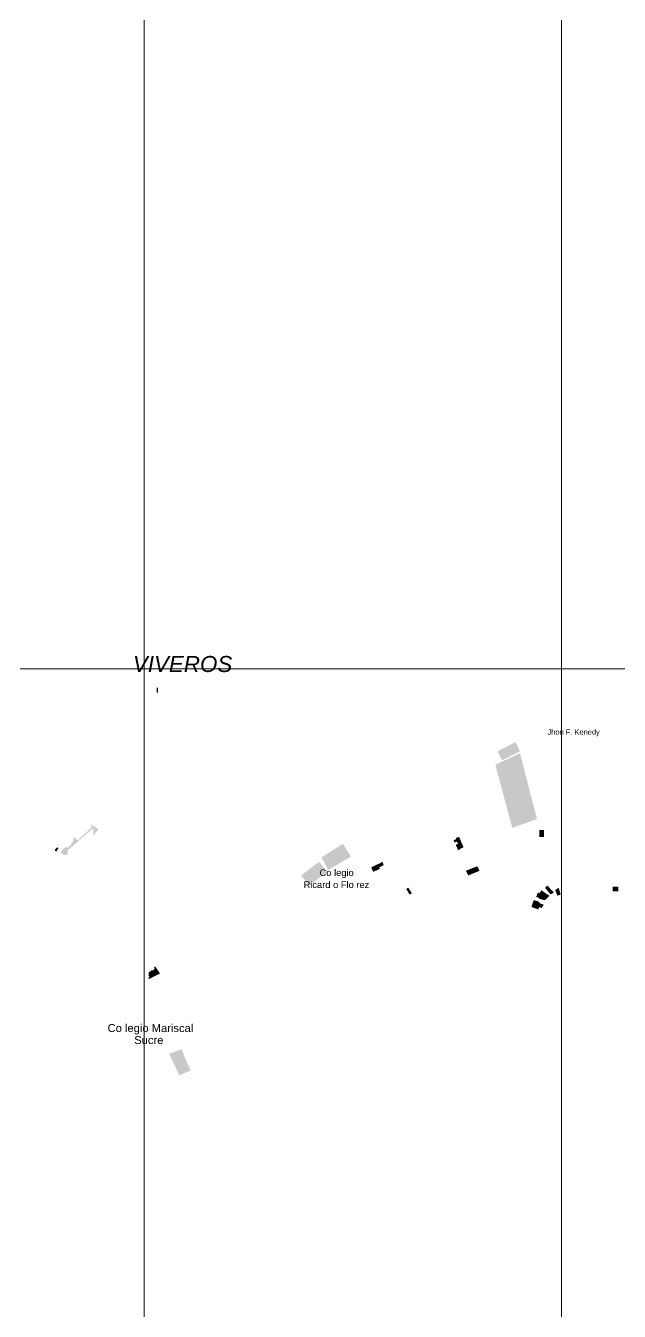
# Model space of a CAD drawing. Header units: millimetres. Extents: x -3588 to 75209, y -3737 to 38254.
# Drawn here: x 4905 to 5617, y 18323 to 19866 of the extents above; entities that cross this region are included whole.
import ezdxf

# ---------------------------------------------------------------- set-up
doc = ezdxf.new("R2010")
doc.units = ezdxf.units.MM
for name, color, linetype in [('H', 250, 'Continuous'), ('P', 253, 'Continuous'), ('T', 7, 'Continuous')]:
    doc.layers.add(name, color=color, linetype=linetype)

msp = doc.modelspace()

# ---------------------------------------------------------------- hatches: boundary and pattern name
at = {"layer": 'H', "linetype": 'Continuous'}
for points in [[(5468.474, 18979.311), (5498.113, 18992.866), (5518.437, 18914.096), (5488.798, 18903.373), (5468.474, 18979.311), (5468.474, 18979.311)], [(5476.668, 18984.672), (5471.018, 18995.395), (5492.751, 19006.405), (5498.113, 18995.395), (5476.668, 18984.672), (5476.668, 18984.672)], [(4953.586, 18870.918), (4950.77, 18870.918), (4948.225, 18872.326), (4946.817, 18874.855), (4952.178, 18880.232), (4956.131, 18880.232), (4961.78, 18887.001), (4961.78, 18889.818), (4962.9, 18892.651), (4967.141, 18888.41), (4984.634, 18904.782), (4982.105, 18906.19), (4983.225, 18907.326), (4989.995, 18903.373), (4991.419, 18901.965), (4991.419, 18900.557), (4989.995, 18899.42), (4986.042, 18893.771), (4986.042, 18903.373), (4954.995, 18876.279), (4954.995, 18873.446), (4954.995, 18872.326), (4953.586, 18870.918), (4953.586, 18870.918)], [(5521.27, 18892.363), (5526.919, 18892.363), (5526.919, 18900.829), (5521.27, 18900.829), (5521.27, 18892.363)], [(5267.771, 18853.122), (5259.865, 18868.085), (5285.551, 18884.457), (5294.865, 18869.493), (5293.745, 18868.085), (5267.771, 18853.122), (5267.771, 18853.122)], [(5430.369, 18880.232), (5427.824, 18879.096), (5423.599, 18876.279), (5422.463, 18880.232), (5421.055, 18881.64), (5421.055, 18883.049), (5423.599, 18884.457), (5422.463, 18887.001), (5419.646, 18885.865), (5418.238, 18888.41), (5421.055, 18889.818), (5421.055, 18891.242), (5425.008, 18892.651), (5427.824, 18885.865), (5430.369, 18880.232), (5430.369, 18880.232)], [(4942.576, 18880.232), (4943.984, 18879.096), (4941.455, 18874.855), (4940.031, 18876.279), (4940.031, 18877.687), (4942.576, 18880.232), (4942.576, 18880.232)], [(5244.902, 18834.205), (5235.316, 18846.352), (5257.049, 18862.724), (5266.651, 18850.593), (5244.902, 18834.205), (5244.902, 18834.205)], [(5334.395, 18858.771), (5328.745, 18855.954), (5330.154, 18854.53), (5324.792, 18852.001), (5321.976, 18850.593), (5319.431, 18855.954), (5324.792, 18858.771), (5327.625, 18859.907), (5332.986, 18862.724), (5334.395, 18858.771), (5334.395, 18858.771)], [(5436.018, 18846.352), (5433.186, 18852.001), (5446.741, 18857.363), (5449.573, 18852.001), (5436.018, 18846.352), (5436.018, 18846.352)], [(5365.442, 18823.483), (5361.489, 18830.268), (5364.034, 18831.677), (5368.275, 18824.891), (5365.442, 18823.483), (5365.442, 18823.483)], [(5521.27, 18824.891), (5522.678, 18824.891), (5530.872, 18819.258), (5528.04, 18816.713), (5521.27, 18818.121), (5521.27, 18819.258), (5517.317, 18820.666), (5519.862, 18826.027), (5521.27, 18824.891), (5521.27, 18824.891)], [(5525.223, 18827.436), (5533.401, 18822.074), (5530.872, 18819.258), (5522.678, 18824.891), (5521.27, 18824.891), (5524.087, 18828.844), (5525.223, 18827.436), (5525.223, 18827.436)], [(5528.04, 18831.677), (5530.872, 18834.205), (5538.762, 18826.027), (5534.809, 18823.483), (5528.04, 18831.677), (5528.04, 18831.677)], [(5540.186, 18828.844), (5544.411, 18831.677), (5546.956, 18823.483), (5543.003, 18822.074), (5540.186, 18828.844), (5540.186, 18828.844)], [(5609.338, 18827.436), (5616.108, 18827.436), (5616.108, 18833.085), (5609.338, 18833.085), (5609.338, 18827.436)], [(5513.076, 18812.472), (5521.27, 18808.519), (5519.862, 18805.703), (5511.668, 18808.519), (5513.076, 18812.472), (5513.076, 18812.472)], [(5522.678, 18812.472), (5526.631, 18811.352), (5524.087, 18807.111), (5521.27, 18808.519), (5513.076, 18812.472), (5514.484, 18816.713), (5519.862, 18815.305), (5522.678, 18812.472), (5522.678, 18812.472)], [(5059.163, 18736.823), (5060.571, 18736.823), (5065.932, 18728.645), (5052.393, 18721.859), (5052.393, 18723.267), (5052.393, 18724.404), (5053.802, 18724.404), (5052.393, 18725.812), (5052.393, 18727.22), (5052.393, 18730.053), (5053.802, 18731.173), (5055.21, 18731.173), (5055.21, 18732.582), (5056.618, 18732.582), (5057.754, 18732.582), (5059.163, 18734.006), (5059.163, 18735.414), (5059.163, 18736.823), (5059.163, 18736.823)], [(5089.09, 18606.696), (5076.943, 18632.382), (5091.618, 18637.744), (5102.629, 18612.058), (5089.09, 18606.696), (5089.09, 18606.696)]]:
    msp.add_hatch(color=256, dxfattribs=at).paths.add_polyline_path(points)

# ---------------------------------------------------------------- linework, layer by layer
at = {"layer": 'P', "const_width": 1.2}
for points in [[(5548.048, 14839.85), (5548.048, 24166.077)], [(5046.762, 14478.213), (5046.762, 23804.44)], [(-3179.405, 19094.49), (12021.226, 19094.49)]]:
    msp.add_lwpolyline(points, dxfattribs=at)
at = {"layer": 'P'}
msp.add_lwpolyline([(5063.116, 19065.971), (5063.116, 19071.62)], dxfattribs=at)

# ---------------------------------------------------------------- texts
at = {"layer": 'T', "attachment_point": 1}
for s, insert, char_height in [('{\\fArial|b0|i1|c0|p18;VIVEROS}', (5033.429, 19109.725), 19.20446), ('{\\fArial|b0|i0|c0|p18;Jhon F. Kenedy}', (5531.144, 19021.705), 6.40149), ('{\\fArial|b0|i0|c0|p18;Co legio}', (5257.481, 18853.666), 8.00186), ('{\\fArial|b0|i0|c0|p18;Ricard o Flo rez}', (5238.276, 18839.262), 8.00186), ('{\\fArial|b0|i0|c0|p18;Co legio Mariscal}', (5003.022, 18668.023), 9.60223), ('{\\fArial|b0|i0|c0|p18;Sucre}', (5035.029, 18653.619), 9.60223)]:
    msp.add_mtext(s, dxfattribs=dict(at, insert=insert, char_height=char_height))

doc.saveas('drawing.dxf')
